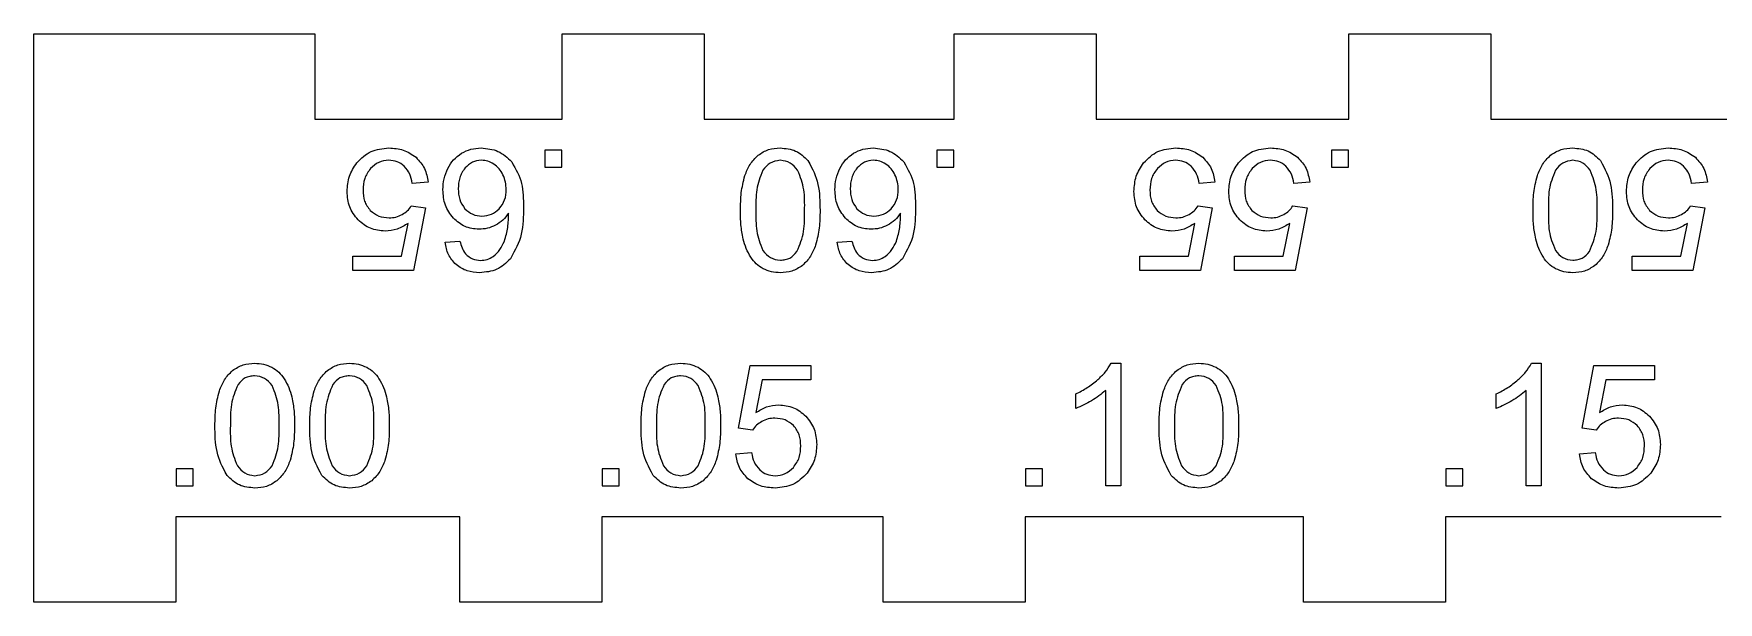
# Model space of a CAD drawing. Extents: x 2 to 121, y 279 to 299.
# Drawn here: x 1.5 to 60.8, y 278.5 to 298.5 of the extents above; entities that cross this region are included whole.
import ezdxf

# ---------------------------------------------------------------- set-up
doc = ezdxf.new("R2010")
doc.units = 0
doc.layers.get('0').update_dxf_attribs({"linetype": 'CONTINUOUS'})

msp = doc.modelspace()

# ---------------------------------------------------------------- linework, layer by layer
at = {"color": 7}
msp.add_lwpolyline([(60.941696, 281.504661), (51.241695, 281.504661), (51.241695, 278.504657), (46.241695, 278.504657), (46.241695, 281.504661), (36.441695, 281.504661), (36.441695, 278.504657), (31.441694, 278.504657), (31.441694, 281.504661), (21.541695, 281.504661), (21.541695, 278.504657), (16.541694, 278.504657), (16.541694, 281.504661), (6.541696, 281.504661), (6.541696, 278.504657), (1.541695, 278.504657), (1.541695, 298.504643), (11.441695, 298.504643), (11.441695, 295.504665), (20.141695, 295.504665), (20.141695, 298.504643), (25.141695, 298.504643), (25.141695, 295.504665), (33.941695, 295.504665), (33.941695, 298.504643), (38.941695, 298.504643), (38.941695, 295.504665), (47.841694, 295.504665), (47.841694, 298.504643), (52.841694, 298.504643), (52.841694, 295.504665), (61.841695, 295.504665)], dxfattribs=at)
at = {"color": 5}
for points in [[(20.131691, 293.810829), (20.131691, 294.411407), (19.531102, 294.411407), (19.531102, 293.810829)], [(33.931704, 293.810829), (33.931704, 294.411407), (33.331118, 294.411407), (33.331118, 293.810829)], [(47.831693, 293.810829), (47.831693, 294.411407), (47.231107, 294.411407), (47.231107, 293.810829)], [(6.551695, 283.198471), (6.551695, 282.597893), (7.15228, 282.597893), (7.15228, 283.198471)], [(21.551691, 283.198471), (21.551691, 282.597893), (22.152277, 282.597893), (22.152277, 283.198471)], [(36.451691, 283.198471), (36.451691, 282.597893), (37.052276, 282.597893), (37.052276, 283.198471)], [(51.251707, 283.198471), (51.251707, 282.597893), (51.852293, 282.597893), (51.852293, 283.198471)]]:
    msp.add_lwpolyline(points, close=True, dxfattribs=at)
for points in [[(15.423682, 293.286398), (14.86997, 293.239541)], [(43.123697, 293.286398), (42.569987, 293.239541)], [(46.460598, 293.286398), (45.906888, 293.239541)], [(60.460617, 293.286504), (59.906905, 293.239647)], [(14.834828, 292.445579), (15.329945, 292.381127)], [(15.329945, 292.381127), (14.91393, 290.175084)], [(42.534819, 292.445579), (43.029936, 292.381127)], [(43.029936, 292.381127), (42.613921, 290.175084)], [(45.871744, 292.445579), (46.366861, 292.381127)], [(46.366861, 292.381127), (45.950846, 290.175084)], [(59.87174, 292.445685), (60.366857, 292.381232)], [(60.366857, 292.381232), (59.950842, 290.17519)], [(14.492055, 290.678983), (14.723499, 291.83328)], [(42.192046, 290.678983), (42.423493, 291.83328)], [(45.528971, 290.678983), (45.760415, 291.83328)], [(59.528967, 290.679088), (59.760411, 291.833386)], [(16.024267, 291.16825), (16.548682, 291.209261)], [(29.82428, 291.16825), (30.348695, 291.209261)], [(12.778187, 290.678983), (14.492055, 290.678983)], [(12.778187, 290.175084), (12.778187, 290.678983)], [(40.478178, 290.678983), (42.192046, 290.678983)], [(40.478178, 290.175084), (40.478178, 290.678983)], [(43.815103, 290.678983), (45.528971, 290.678983)], [(43.815103, 290.175084), (43.815103, 290.678983)], [(57.815099, 290.679088), (59.528967, 290.679088)], [(57.815099, 290.17519), (57.815099, 290.679088)], [(14.91393, 290.175084), (12.778187, 290.175084)], [(42.613921, 290.175084), (40.478178, 290.175084)], [(45.950846, 290.175084), (43.815103, 290.175084)], [(59.950842, 290.17519), (57.815099, 290.17519)], [(26.353447, 284.628173), (26.769462, 286.834216)], [(26.769462, 286.834216), (28.905205, 286.834216)], [(28.905205, 286.834216), (28.905205, 286.330317)], [(39.469269, 286.91039), (39.80911, 286.91039)], [(39.80911, 286.91039), (39.80911, 282.597893)], [(54.269272, 286.91039), (54.609116, 286.91039)], [(54.609116, 286.91039), (54.609116, 282.597893)], [(56.053453, 284.628173), (56.469468, 286.834216)], [(56.469468, 286.834216), (58.605211, 286.834216)], [(58.605211, 286.834216), (58.605211, 286.330317)], [(27.191338, 286.330317), (26.959893, 285.17602)], [(28.905205, 286.330317), (27.191338, 286.330317)], [(39.281767, 282.597893), (39.281767, 285.958234)], [(54.081773, 282.597893), (54.081773, 285.958234)], [(56.891343, 286.330317), (56.659899, 285.17602)], [(58.605211, 286.330317), (56.891343, 286.330317)], [(38.227079, 285.322493), (38.227079, 285.832266)], [(53.027085, 285.322493), (53.027085, 285.832266)], [(26.848565, 284.563721), (26.353447, 284.628173)], [(56.54857, 284.563721), (56.053453, 284.628173)], [(26.259711, 283.722902), (26.813423, 283.769759)], [(55.959716, 283.722902), (56.513428, 283.769759)], [(39.80911, 282.597893), (39.281767, 282.597893)], [(54.609116, 282.597893), (54.081773, 282.597893)]]:
    msp.add_lwpolyline(points, dxfattribs=at)
for points in [[(12.915868, 293.963176), (13.077687, 294.12436), (13.227608, 294.273691), (13.416185, 294.35976)], [(13.416185, 294.35976), (13.604605, 294.445776), (13.824201, 294.465197), (14.0438, 294.484643)], [(14.0438, 294.484643), (14.218827, 294.47406), (14.393855, 294.463741), (14.553737, 294.410348)], [(14.553737, 294.410348), (14.714249, 294.356744), (14.846438, 294.264219), (15.000343, 294.156534)], [(15.000343, 294.156534), (15.119115, 294.026914), (15.227192, 293.90899), (15.297118, 293.763416)], [(16.32381, 294.068771), (16.403442, 294.157724), (16.498321, 294.22596), (16.601416, 294.30007)], [(16.601416, 294.30007), (16.71433, 294.357247), (16.818679, 294.410084), (16.934109, 294.440511)], [(16.934109, 294.440511), (17.049433, 294.470938), (17.171128, 294.477791), (17.292823, 294.484643)], [(17.292823, 294.484643), (17.499917, 294.465329), (17.707012, 294.446067), (17.886376, 294.365634)], [(17.886376, 294.365634), (18.065769, 294.285174), (18.214282, 294.144945), (18.368018, 293.999795)], [(26.759384, 293.905894), (26.83633, 294.026703), (26.930665, 294.120259), (27.042544, 294.231226)], [(27.042544, 294.231226), (27.169502, 294.314172), (27.278925, 294.385663), (27.409865, 294.427097)], [(27.409865, 294.427097), (27.540318, 294.468345), (27.681809, 294.476494), (27.823303, 294.484643)], [(27.823303, 294.484643), (28.012821, 294.468504), (28.202337, 294.452285), (28.365379, 294.379022)], [(28.365379, 294.379022), (28.528619, 294.305653), (28.657619, 294.178547), (28.79889, 294.03935)], [(30.123823, 294.068771), (30.203458, 294.157724), (30.298334, 294.22596), (30.401429, 294.30007)], [(30.401429, 294.30007), (30.514343, 294.357247), (30.618692, 294.410084), (30.734122, 294.440511)], [(30.734122, 294.440511), (30.849446, 294.470938), (30.971141, 294.477791), (31.092836, 294.484643)], [(31.092836, 294.484643), (31.299931, 294.465329), (31.507025, 294.446067), (31.686389, 294.365634)], [(31.686389, 294.365634), (31.865782, 294.285174), (32.014295, 294.144945), (32.168031, 293.999795)], [(40.615886, 293.963176), (40.777702, 294.12436), (40.927623, 294.273691), (41.116202, 294.35976)], [(41.116202, 294.35976), (41.30462, 294.445776), (41.524216, 294.465197), (41.743815, 294.484643)], [(41.743815, 294.484643), (41.918842, 294.47406), (42.093872, 294.463741), (42.253752, 294.410348)], [(42.253752, 294.410348), (42.414264, 294.356744), (42.546455, 294.264219), (42.700358, 294.156534)], [(42.700358, 294.156534), (42.819132, 294.026914), (42.927207, 293.90899), (42.997133, 293.763416)], [(43.952784, 293.963176), (44.114604, 294.12436), (44.264524, 294.273691), (44.453101, 294.35976)], [(44.453101, 294.35976), (44.641521, 294.445776), (44.861118, 294.465197), (45.080716, 294.484643)], [(45.080716, 294.484643), (45.255744, 294.47406), (45.430773, 294.463741), (45.590653, 294.410348)], [(45.590653, 294.410348), (45.751165, 294.356744), (45.883354, 294.264219), (46.037259, 294.156534)], [(46.037259, 294.156534), (46.156031, 294.026914), (46.264108, 293.90899), (46.334034, 293.763416)], [(54.659382, 293.906), (54.736328, 294.026808), (54.830662, 294.120365), (54.942539, 294.231331)], [(54.942539, 294.231331), (55.069499, 294.314278), (55.178923, 294.385769), (55.309863, 294.427202)], [(55.309863, 294.427202), (55.440315, 294.468451), (55.581807, 294.4766), (55.723301, 294.484749)], [(55.723301, 294.484749), (55.912819, 294.46861), (56.102335, 294.452391), (56.265376, 294.379128)], [(56.265376, 294.379128), (56.428616, 294.305759), (56.557616, 294.178653), (56.698888, 294.039456)], [(57.952804, 293.963282), (58.114623, 294.124466), (58.264544, 294.273797), (58.453121, 294.359866)], [(58.453121, 294.359866), (58.641541, 294.445882), (58.861137, 294.465302), (59.080733, 294.484749)], [(59.080733, 294.484749), (59.255763, 294.474166), (59.43079, 294.463847), (59.590673, 294.410454)], [(59.590673, 294.410454), (59.751185, 294.35685), (59.883373, 294.264325), (60.037276, 294.15664)], [(60.037276, 294.15664), (60.15605, 294.02702), (60.264127, 293.909095), (60.334054, 293.763522)], [(12.657767, 293.489334), (12.713909, 293.657582), (12.811387, 293.805088), (12.915868, 293.963176)], [(13.399267, 293.763945), (13.311251, 293.640914), (13.237178, 293.537356), (13.194231, 293.409297)], [(13.690105, 293.978337), (13.582753, 293.930315), (13.491009, 293.84713), (13.399267, 293.763945)], [(14.0438, 294.051071), (13.919052, 294.038635), (13.797468, 294.0262), (13.690105, 293.978337)], [(14.333847, 294.001408), (14.24368, 294.035116), (14.143739, 294.04308), (14.0438, 294.051071)], [(14.584325, 293.847447), (14.502334, 293.908937), (14.424038, 293.967674), (14.333847, 294.001408)], [(14.779593, 293.569053), (14.732725, 293.672135), (14.667069, 293.74971), (14.584325, 293.847447)], [(14.86997, 293.239541), (14.847956, 293.353312), (14.825935, 293.467109), (14.779593, 293.569053)], [(15.297118, 293.763416), (15.366952, 293.618054), (15.395316, 293.452239), (15.423682, 293.286398)], [(15.990766, 293.403), (16.019674, 293.528307), (16.070024, 293.645941), (16.122412, 293.768337)], [(16.122412, 293.768337), (16.183335, 293.874117), (16.244258, 293.979898), (16.32381, 294.068771)], [(16.727405, 293.78154), (16.644988, 293.660731), (16.577813, 293.56228), (16.538866, 293.438746)], [(16.984678, 293.980692), (16.88919, 293.935316), (16.808297, 293.858428), (16.727405, 293.78154)], [(17.301625, 294.051071), (17.186473, 294.038106), (17.080256, 294.0262), (16.984678, 293.980692)], [(17.529159, 294.017231), (17.456412, 294.039191), (17.38172, 294.044906), (17.301625, 294.051071)], [(17.738148, 293.920684), (17.670002, 293.95799), (17.601856, 293.995323), (17.529159, 294.017231)], [(17.927918, 293.755002), (17.874139, 293.818581), (17.809697, 293.866974), (17.738148, 293.920684)], [(18.061879, 293.541298), (18.021745, 293.616413), (17.981607, 293.691555), (17.927918, 293.755002)], [(18.368018, 293.999795), (18.529713, 293.719495), (18.646516, 293.517009), (18.712527, 293.240017)], [(26.578187, 293.513464), (26.630511, 293.649592), (26.682835, 293.785694), (26.759384, 293.905894)], [(27.212465, 293.699492), (27.107581, 293.444037), (27.03499, 293.267216), (26.996332, 293.015518)], [(27.47364, 293.954498), (27.372519, 293.894676), (27.292491, 293.797097), (27.212465, 293.699492)], [(27.823303, 294.051071), (27.689281, 294.031227), (27.575222, 294.014585), (27.47364, 293.954498)], [(28.172704, 293.955159), (28.071122, 294.014955), (27.95705, 294.031624), (27.823303, 294.051177)], [(28.434144, 293.70108), (28.353994, 293.798341), (28.273841, 293.895602), (28.172704, 293.955159)], [(28.650475, 293.016391), (28.611827, 293.268513), (28.539165, 293.445413), (28.434144, 293.70108)], [(28.79889, 294.03935), (28.964493, 293.729814), (29.08386, 293.506717), (29.151231, 293.203981)], [(29.790779, 293.403), (29.819687, 293.528307), (29.870038, 293.645941), (29.922425, 293.768337)], [(29.922425, 293.768337), (29.983348, 293.874117), (30.044271, 293.979898), (30.123823, 294.068771)], [(30.527405, 293.78154), (30.444988, 293.660731), (30.377813, 293.56228), (30.338866, 293.438746)], [(30.784678, 293.980692), (30.68919, 293.935316), (30.608296, 293.858428), (30.527405, 293.78154)], [(31.101625, 294.051071), (30.986473, 294.038106), (30.880256, 294.0262), (30.784678, 293.980692)], [(31.329159, 294.017231), (31.256412, 294.039191), (31.18172, 294.044906), (31.101625, 294.051071)], [(31.538148, 293.920684), (31.470002, 293.95799), (31.401856, 293.995323), (31.329159, 294.017231)], [(31.727918, 293.755002), (31.674139, 293.818581), (31.609697, 293.866974), (31.538148, 293.920684)], [(31.861879, 293.541298), (31.821744, 293.616413), (31.781607, 293.691555), (31.727918, 293.755002)], [(32.168031, 293.999795), (32.329726, 293.719495), (32.446529, 293.517009), (32.51254, 293.240017)], [(40.357785, 293.489334), (40.413924, 293.657582), (40.511402, 293.805088), (40.615886, 293.963176)], [(41.099285, 293.763945), (41.011269, 293.640914), (40.937193, 293.537356), (40.894246, 293.409297)], [(41.39012, 293.978337), (41.282768, 293.930315), (41.191027, 293.84713), (41.099282, 293.763945)], [(41.743815, 294.051071), (41.619069, 294.038635), (41.497483, 294.0262), (41.39012, 293.978337)], [(42.033862, 294.001408), (41.943695, 294.035116), (41.843756, 294.04308), (41.743815, 294.051071)], [(42.284343, 293.847447), (42.202351, 293.908937), (42.124053, 293.967674), (42.033862, 294.001408)], [(42.479608, 293.569053), (42.43274, 293.672135), (42.367084, 293.74971), (42.284343, 293.847447)], [(42.569987, 293.239541), (42.547974, 293.353312), (42.525953, 293.467109), (42.479608, 293.569053)], [(42.997133, 293.763416), (43.066967, 293.618054), (43.095333, 293.452239), (43.123697, 293.286398)], [(43.694686, 293.489334), (43.750825, 293.657582), (43.848303, 293.805088), (43.952784, 293.963176)], [(44.436183, 293.763945), (44.34817, 293.640914), (44.274094, 293.537356), (44.231147, 293.409297)], [(44.727021, 293.978337), (44.619669, 293.930315), (44.527928, 293.84713), (44.436183, 293.763945)], [(45.080716, 294.051071), (44.955968, 294.038635), (44.834384, 294.0262), (44.727021, 293.978337)], [(45.370763, 294.001408), (45.280596, 294.035116), (45.180655, 294.04308), (45.080716, 294.051071)], [(45.621242, 293.847447), (45.539253, 293.908937), (45.460954, 293.967674), (45.370763, 294.001408)], [(45.816509, 293.569053), (45.769641, 293.672135), (45.703985, 293.74971), (45.621242, 293.847447)], [(45.906888, 293.239541), (45.884875, 293.353312), (45.862854, 293.467109), (45.816509, 293.569053)], [(46.334034, 293.763416), (46.403869, 293.618054), (46.432235, 293.452239), (46.460598, 293.286398)], [(54.478185, 293.51357), (54.530509, 293.649698), (54.582833, 293.7858), (54.659382, 293.906)], [(55.112457, 293.699492), (55.007574, 293.444037), (54.934982, 293.267216), (54.896324, 293.015518)], [(55.373632, 293.954498), (55.272511, 293.894676), (55.192483, 293.797097), (55.112457, 293.699492)], [(55.723295, 294.051071), (55.589273, 294.031227), (55.475214, 294.014585), (55.373632, 293.954498)], [(56.072696, 293.955159), (55.971115, 294.014955), (55.857039, 294.031624), (55.723295, 294.051177)], [(56.334136, 293.70108), (56.253986, 293.798341), (56.173833, 293.895602), (56.072696, 293.955159)], [(56.550467, 293.016391), (56.51182, 293.268513), (56.439157, 293.445413), (56.334136, 293.70108)], [(56.698888, 294.039456), (56.864491, 293.72992), (56.983858, 293.506823), (57.051228, 293.204087)], [(57.694703, 293.48944), (57.750845, 293.657688), (57.848323, 293.805193), (57.952804, 293.963282)], [(58.436203, 293.764051), (58.348187, 293.64102), (58.274114, 293.537462), (58.231164, 293.409403)], [(58.727041, 293.978443), (58.619686, 293.930421), (58.527945, 293.847236), (58.436203, 293.764051)], [(59.080733, 294.051177), (58.955988, 294.038741), (58.834404, 294.026306), (58.727041, 293.978443)], [(59.37078, 294.001514), (59.280615, 294.035222), (59.180674, 294.043186), (59.080733, 294.051177)], [(59.621261, 293.847553), (59.53927, 293.909042), (59.460974, 293.96778), (59.37078, 294.001514)], [(59.816529, 293.569159), (59.769658, 293.67224), (59.704004, 293.749816), (59.621261, 293.847553)], [(59.906905, 293.239647), (59.884892, 293.353417), (59.862871, 293.467215), (59.816529, 293.569159)], [(60.334054, 293.763522), (60.403888, 293.61816), (60.432251, 293.452345), (60.460617, 293.286504)], [(12.576027, 292.955352), (12.588859, 293.138258), (12.601665, 293.321165), (12.657767, 293.489334)], [(13.194231, 293.409297), (13.151511, 293.281901), (13.143553, 293.142068), (13.135597, 293.002236)], [(13.13561, 293.002236), (13.142939, 292.870685), (13.150294, 292.739134), (13.191217, 292.619992)], [(15.948096, 293.016867), (15.954976, 293.147307), (15.961855, 293.27772), (15.990766, 293.403)], [(16.033626, 292.477461), (15.973055, 292.645154), (15.960574, 292.831024), (15.948096, 293.016867)], [(16.487164, 293.049094), (16.493673, 292.920506), (16.500208, 292.791919), (16.538377, 292.674497)], [(16.538866, 293.438746), (16.500237, 293.316191), (16.493704, 293.182655), (16.487172, 293.049094)], [(18.148554, 293.286928), (18.129239, 293.373843), (18.095563, 293.457584), (18.061879, 293.541298)], [(18.120685, 292.657934), (18.161291, 292.770329), (18.169446, 292.89508), (18.1776, 293.019804)], [(18.1776, 293.019804), (18.172705, 293.110292), (18.167863, 293.200038), (18.148554, 293.286928)], [(18.712527, 293.240017), (18.776376, 292.9721), (18.780204, 292.686879), (18.784033, 292.401658)], [(26.452965, 292.909817), (26.477836, 293.117356), (26.521079, 293.288039), (26.578187, 293.513464)], [(26.996332, 293.015518), (26.960174, 292.780092), (26.962539, 292.536675), (26.964907, 292.293258)], [(28.681704, 292.293364), (28.684085, 292.537046), (28.686599, 292.780727), (28.650475, 293.016391)], [(29.151231, 293.203981), (29.216337, 292.911431), (29.220017, 292.602345), (29.223695, 292.293258)], [(29.74811, 293.016867), (29.754989, 293.147307), (29.761868, 293.27772), (29.790779, 293.403)], [(29.833639, 292.477461), (29.773068, 292.645154), (29.760587, 292.831024), (29.74811, 293.016867)], [(30.287164, 293.049094), (30.293672, 292.920506), (30.300181, 292.791919), (30.338376, 292.674497)], [(30.338866, 293.438746), (30.300237, 293.316191), (30.293704, 293.182655), (30.287172, 293.049094)], [(31.948554, 293.286928), (31.929239, 293.373843), (31.895563, 293.457584), (31.861879, 293.541298)], [(31.920685, 292.657934), (31.961291, 292.770329), (31.969445, 292.89508), (31.9776, 293.019804)], [(31.9776, 293.019804), (31.972705, 293.110292), (31.967863, 293.200038), (31.948554, 293.286928)], [(32.51254, 293.240017), (32.576389, 292.9721), (32.580218, 292.686879), (32.584046, 292.401658)], [(40.276042, 292.955352), (40.288874, 293.138258), (40.30168, 293.321165), (40.357785, 293.489334)], [(40.835601, 293.002236), (40.84293, 292.870685), (40.850286, 292.739134), (40.891211, 292.619992)], [(40.894246, 293.409297), (40.851526, 293.281901), (40.843568, 293.142068), (40.835612, 293.002236)], [(43.612943, 292.955352), (43.625775, 293.138258), (43.638581, 293.321165), (43.694686, 293.489334)], [(44.231147, 293.409297), (44.188428, 293.281901), (44.180469, 293.142068), (44.172513, 293.002236)], [(44.172526, 293.002236), (44.179855, 292.870685), (44.187211, 292.739134), (44.228134, 292.619992)], [(54.352963, 292.909923), (54.377833, 293.117462), (54.421077, 293.288145), (54.478185, 293.51357)], [(54.896324, 293.015518), (54.860166, 292.780092), (54.862532, 292.536675), (54.864897, 292.293258)], [(56.581694, 292.293364), (56.584075, 292.537046), (56.586588, 292.780727), (56.550467, 293.016391)], [(57.051228, 293.204087), (57.116334, 292.911537), (57.120012, 292.602451), (57.123692, 292.293364)], [(57.61296, 292.955458), (57.625792, 293.138364), (57.638598, 293.321271), (57.694703, 293.48944)], [(58.172519, 293.002342), (58.179848, 292.870791), (58.187204, 292.73924), (58.228129, 292.620098)], [(58.231164, 293.409403), (58.188447, 293.282006), (58.180489, 293.142174), (58.17253, 293.002342)], [(12.666755, 292.414014), (12.603303, 292.581416), (12.589671, 292.768371), (12.57604, 292.955352)], [(12.962758, 291.953401), (12.840322, 292.107706), (12.730319, 292.246348), (12.666755, 292.414014)], [(13.191217, 292.619992), (13.232413, 292.500083), (13.303456, 292.404939), (13.389028, 292.290322)], [(14.692545, 292.27532), (14.746412, 292.325273), (14.789047, 292.383296), (14.834828, 292.445579)], [(16.318701, 292.013462), (16.199305, 292.170915), (16.094361, 292.309319), (16.033626, 292.477461)], [(16.538377, 292.674497), (16.576863, 292.556122), (16.643242, 292.462274), (16.724469, 292.347445)], [(17.928577, 292.347445), (18.009595, 292.453278), (18.079945, 292.545168), (18.120685, 292.657934)], [(18.784033, 292.401658), (18.779165, 292.079819), (18.774296, 291.75798), (18.703436, 291.454609)], [(26.422914, 292.293258), (26.425745, 292.499739), (26.428576, 292.706247), (26.452965, 292.909817)], [(30.118714, 292.013462), (29.999318, 292.170915), (29.894374, 292.309319), (29.833639, 292.477461)], [(30.338376, 292.674497), (30.376863, 292.556122), (30.443241, 292.462274), (30.524469, 292.347445)], [(31.728577, 292.347445), (31.809595, 292.453278), (31.879945, 292.545168), (31.920685, 292.657934)], [(32.584046, 292.401658), (32.579178, 292.079819), (32.574309, 291.75798), (32.503449, 291.454609)], [(40.366746, 292.414014), (40.303294, 292.581416), (40.289663, 292.768371), (40.276031, 292.955352)], [(40.662749, 291.953401), (40.540313, 292.107706), (40.430312, 292.246348), (40.366746, 292.414014)], [(40.891211, 292.619992), (40.932404, 292.500083), (41.003448, 292.404939), (41.089019, 292.290322)], [(42.392537, 292.27532), (42.446406, 292.325273), (42.489038, 292.383296), (42.534819, 292.445579)], [(43.703671, 292.414014), (43.640219, 292.581416), (43.626588, 292.768371), (43.612956, 292.955352)], [(43.999674, 291.953401), (43.877238, 292.107706), (43.767235, 292.246348), (43.703671, 292.414014)], [(44.228134, 292.619992), (44.269329, 292.500083), (44.340373, 292.404939), (44.425944, 292.290322)], [(45.729462, 292.27532), (45.783328, 292.325273), (45.825963, 292.383296), (45.871744, 292.445579)], [(54.322911, 292.293364), (54.325742, 292.499845), (54.328573, 292.706352), (54.352963, 292.909923)], [(57.703667, 292.41412), (57.640212, 292.581522), (57.626581, 292.768477), (57.612949, 292.955458)], [(57.99967, 291.953507), (57.877234, 292.107812), (57.767231, 292.246454), (57.703667, 292.41412)], [(58.228129, 292.620098), (58.269325, 292.500189), (58.340366, 292.405045), (58.425937, 292.290427)], [(59.729455, 292.275426), (59.783324, 292.325379), (59.825956, 292.383402), (59.87174, 292.445685)], [(13.396666, 291.65982), (13.238358, 291.724563), (13.102386, 291.837461), (12.962758, 291.953401)], [(13.389028, 292.290322), (13.491017, 292.20711), (13.581735, 292.133106), (13.69287, 292.090297)], [(13.69287, 292.090297), (13.803765, 292.047593), (13.928183, 292.038571), (14.0526, 292.029575)], [(14.0526, 292.029575), (14.133071, 292.033808), (14.213541, 292.038306), (14.290252, 292.057303)], [(14.290252, 292.057303), (14.367028, 292.076353), (14.437035, 292.109532), (14.512563, 292.145303)], [(14.723499, 291.83328), (14.598571, 291.756816), (14.47364, 291.680351), (14.33857, 291.634869)], [(14.512563, 292.145303), (14.575639, 292.185335), (14.638713, 292.225393), (14.692545, 292.27532)], [(16.72626, 291.723293), (16.57667, 291.788142), (16.447685, 291.900802), (16.318701, 292.013462)], [(16.724477, 292.347445), (16.811427, 292.270742), (16.895474, 292.19658), (16.99518, 292.154061)], [(16.99518, 292.154061), (17.094872, 292.111516), (17.208503, 292.101303), (17.322133, 292.09109)], [(17.322133, 292.09109), (17.436753, 292.101674), (17.551374, 292.112522), (17.652447, 292.155172)], [(17.652447, 292.155172), (17.753521, 292.197903), (17.841045, 292.272674), (17.928577, 292.347445)], [(18.055008, 291.950385), (17.977511, 291.87818), (17.890519, 291.825025), (17.793798, 291.765891)], [(18.259618, 292.19658), (18.195996, 292.109505), (18.132372, 292.022457), (18.055008, 291.950385)], [(18.229831, 291.692654), (18.253062, 291.858469), (18.256343, 292.027511), (18.259618, 292.19658)], [(26.440876, 291.78256), (26.425821, 291.951867), (26.424366, 292.122549), (26.422911, 292.293258)], [(26.519592, 291.278105), (26.483278, 291.468076), (26.456309, 291.609152), (26.440876, 291.78256)], [(26.964907, 292.293258), (26.962261, 292.049313), (26.959827, 291.805367), (26.995935, 291.569411)], [(28.643281, 291.547054), (28.683704, 291.789836), (28.682707, 292.041587), (28.681709, 292.293364)], [(29.223695, 292.293258), (29.22089, 292.085719), (29.218112, 291.87818), (29.193503, 291.673631)], [(30.526273, 291.723293), (30.376683, 291.788142), (30.247698, 291.900802), (30.118714, 292.013462)], [(30.524476, 292.347445), (30.611426, 292.270742), (30.695474, 292.19658), (30.79518, 292.154061)], [(30.79518, 292.154061), (30.894872, 292.111516), (31.008503, 292.101303), (31.122133, 292.09109)], [(31.122133, 292.09109), (31.236753, 292.101674), (31.351371, 292.112522), (31.452447, 292.155172)], [(31.452447, 292.155172), (31.55352, 292.197903), (31.641045, 292.272674), (31.728577, 292.347445)], [(31.855021, 291.950385), (31.777525, 291.87818), (31.690532, 291.825025), (31.593811, 291.765891)], [(32.059631, 292.19658), (31.996007, 292.109505), (31.932385, 292.022457), (31.855021, 291.950385)], [(32.029845, 291.692654), (32.053075, 291.858469), (32.056356, 292.027511), (32.059631, 292.19658)], [(41.09666, 291.65982), (40.938349, 291.724563), (40.802377, 291.837461), (40.662749, 291.953401)], [(41.089019, 292.290322), (41.191008, 292.20711), (41.281726, 292.133106), (41.392861, 292.090297)], [(41.392861, 292.090297), (41.503759, 292.047593), (41.628176, 292.038571), (41.752591, 292.029575)], [(41.752591, 292.029575), (41.833062, 292.033808), (41.913532, 292.038306), (41.990245, 292.057303)], [(41.990245, 292.057303), (42.06702, 292.076353), (42.137026, 292.109532), (42.212554, 292.145303)], [(42.423493, 291.83328), (42.298562, 291.756816), (42.173631, 291.680351), (42.038564, 291.634869)], [(42.212554, 292.145303), (42.27563, 292.185335), (42.338707, 292.225393), (42.392537, 292.27532)], [(44.433583, 291.65982), (44.275274, 291.724563), (44.139302, 291.837461), (43.999674, 291.953401)], [(44.425944, 292.290322), (44.527933, 292.20711), (44.618651, 292.133106), (44.729786, 292.090297)], [(44.729786, 292.090297), (44.840684, 292.047593), (44.965101, 292.038571), (45.089516, 292.029575)], [(45.089516, 292.029575), (45.169987, 292.033808), (45.250457, 292.038306), (45.327168, 292.057303)], [(45.327168, 292.057303), (45.403945, 292.076353), (45.473951, 292.109532), (45.549479, 292.145303)], [(45.760415, 291.83328), (45.635487, 291.756816), (45.510556, 291.680351), (45.375489, 291.634869)], [(45.549479, 292.145303), (45.612555, 292.185335), (45.675632, 292.225393), (45.729462, 292.27532)], [(54.340874, 291.782666), (54.325819, 291.951972), (54.324364, 292.122655), (54.322909, 292.293364)], [(54.41959, 291.278211), (54.383276, 291.468182), (54.356307, 291.609258), (54.340874, 291.782666)], [(54.864897, 292.293258), (54.862251, 292.049313), (54.859843, 291.805367), (54.895927, 291.569411)], [(56.543273, 291.547054), (56.583696, 291.789836), (56.582699, 292.041587), (56.581699, 292.293364)], [(57.123692, 292.293364), (57.120888, 292.085825), (57.11811, 291.878286), (57.093501, 291.673737)], [(58.433578, 291.659925), (58.27527, 291.724669), (58.139298, 291.837567), (57.99967, 291.953507)], [(58.425937, 292.290427), (58.527926, 292.207216), (58.618647, 292.133212), (58.729782, 292.090402)], [(58.729782, 292.090402), (58.840677, 292.047699), (58.965095, 292.038676), (59.089512, 292.029681)], [(59.089512, 292.029681), (59.169983, 292.033914), (59.250453, 292.038412), (59.327164, 292.057409)], [(59.327164, 292.057409), (59.40394, 292.076459), (59.473947, 292.109638), (59.549474, 292.145409)], [(59.760411, 291.833386), (59.63548, 291.756922), (59.510552, 291.680457), (59.375482, 291.634975)], [(59.549474, 292.145409), (59.612551, 292.185441), (59.675625, 292.225499), (59.729455, 292.275426)], [(13.911977, 291.563749), (13.73347, 291.57936), (13.554961, 291.595102), (13.396666, 291.65982)], [(14.33857, 291.634869), (14.203304, 291.589308), (14.064819, 291.577164), (13.911977, 291.563749)], [(16.548682, 291.209261), (16.568394, 291.127848), (16.588086, 291.04641), (16.620268, 290.970739)], [(17.216649, 291.625265), (17.044599, 291.641934), (16.875858, 291.658417), (16.72626, 291.723293)], [(17.513655, 291.660878), (17.417473, 291.63733), (17.318305, 291.631403), (17.216649, 291.625265)], [(17.793798, 291.765891), (17.701813, 291.725145), (17.609828, 291.684399), (17.513655, 291.660878)], [(17.950765, 290.910572), (18.01559, 290.999393), (18.062898, 291.10139), (18.110205, 291.203413)], [(18.110205, 291.203413), (18.165456, 291.387352), (18.205937, 291.522157), (18.229831, 291.692654)], [(18.703436, 291.454609), (18.630352, 291.141686), (18.501458, 290.90999), (18.324073, 290.591088)], [(26.627153, 290.947905), (26.583158, 291.054532), (26.551377, 291.166319), (26.519592, 291.278105)], [(26.995935, 291.569411), (27.034572, 291.316867), (27.107309, 291.139913), (27.212465, 290.884061)], [(28.409246, 290.843157), (28.521956, 291.106629), (28.600535, 291.290302), (28.643281, 291.547054)], [(29.193503, 291.673631), (29.168394, 291.46498), (29.124751, 291.293795), (29.066956, 291.067179)], [(30.348695, 291.209261), (30.368407, 291.127848), (30.3881, 291.04641), (30.420281, 290.970739)], [(31.016662, 291.625265), (30.844612, 291.641934), (30.675871, 291.658417), (30.526273, 291.723293)], [(31.313668, 291.660878), (31.217486, 291.63733), (31.118318, 291.631403), (31.016662, 291.625265)], [(31.593811, 291.765891), (31.501826, 291.725145), (31.409841, 291.684399), (31.313668, 291.660878)], [(31.750778, 290.910572), (31.815603, 290.999393), (31.862911, 291.10139), (31.910218, 291.203413)], [(31.910218, 291.203413), (31.965469, 291.387352), (32.00595, 291.522157), (32.029845, 291.692654)], [(32.503449, 291.454609), (32.430365, 291.141686), (32.301471, 290.90999), (32.124086, 290.591088)], [(41.611968, 291.563749), (41.433462, 291.57936), (41.254955, 291.595102), (41.09666, 291.65982)], [(42.038564, 291.634869), (41.903295, 291.589308), (41.764813, 291.577164), (41.611968, 291.563749)], [(44.948893, 291.563749), (44.770387, 291.57936), (44.59188, 291.595102), (44.433583, 291.65982)], [(45.375489, 291.634869), (45.24022, 291.589308), (45.101738, 291.577164), (44.948893, 291.563749)], [(54.527151, 290.948011), (54.483156, 291.054638), (54.451372, 291.166425), (54.41959, 291.278211)], [(54.895927, 291.569411), (54.934564, 291.316867), (55.007301, 291.139913), (55.112457, 290.884061)], [(56.309239, 290.843157), (56.421949, 291.106629), (56.500527, 291.290302), (56.543273, 291.547054)], [(57.093501, 291.673737), (57.068392, 291.465086), (57.024749, 291.293901), (56.966953, 291.067285)], [(58.948889, 291.563855), (58.77038, 291.579466), (58.591873, 291.595208), (58.433578, 291.659925)], [(59.375482, 291.634975), (59.240216, 291.589414), (59.101731, 291.57727), (58.948889, 291.563855)], [(16.144965, 290.73862), (16.081274, 290.869985), (16.052771, 291.019131), (16.024267, 291.16825)], [(16.412451, 290.383099), (16.303297, 290.503035), (16.208883, 290.606804), (16.144965, 290.73862)], [(16.620268, 290.970739), (16.65333, 290.893004), (16.693396, 290.835854), (16.7479, 290.758093)], [(16.7479, 290.758093), (16.824, 290.691815), (16.899387, 290.626198), (16.987298, 290.588627)], [(17.508098, 290.566482), (17.581933, 290.589765), (17.647663, 290.630114), (17.717627, 290.673135)], [(17.717627, 290.673135), (17.80871, 290.753463), (17.885608, 290.821276), (17.950765, 290.910572)], [(18.324073, 290.591088), (18.168205, 290.439455), (18.023189, 290.29838), (17.842503, 290.2171)], [(26.786194, 290.639427), (26.723782, 290.748833), (26.671392, 290.84067), (26.627153, 290.947905)], [(26.975678, 290.410907), (26.904024, 290.477952), (26.845109, 290.558703), (26.786194, 290.639427)], [(27.21247, 290.884167), (27.29362, 290.786774), (27.374773, 290.689407), (27.476961, 290.630193)], [(27.476961, 290.630193), (27.579503, 290.570821), (27.695342, 290.554443), (27.829169, 290.535552)], [(27.999537, 290.560158), (28.062208, 290.572858), (28.113717, 290.590003), (28.158874, 290.614107)], [(28.158874, 290.614107), (28.255418, 290.665648), (28.332332, 290.754415), (28.409246, 290.84321)], [(28.884904, 290.675384), (28.807709, 290.554787), (28.713319, 290.461601), (28.601136, 290.350873)], [(29.066956, 291.067179), (29.014322, 290.931263), (28.961686, 290.79532), (28.884904, 290.675384)], [(29.944978, 290.73862), (29.881288, 290.869985), (29.852784, 291.019131), (29.82428, 291.16825)], [(30.212464, 290.383099), (30.10331, 290.503035), (30.008896, 290.606804), (29.944978, 290.73862)], [(30.420281, 290.970739), (30.453343, 290.893004), (30.493409, 290.835854), (30.547913, 290.758093)], [(30.547913, 290.758093), (30.624013, 290.691815), (30.6994, 290.626198), (30.787311, 290.588627)], [(31.308111, 290.566482), (31.381946, 290.589765), (31.447677, 290.630114), (31.51764, 290.673135)], [(31.51764, 290.673135), (31.608723, 290.753463), (31.685622, 290.821276), (31.750778, 290.910572)], [(32.124086, 290.591088), (31.96822, 290.439455), (31.823202, 290.29838), (31.642518, 290.2171)], [(54.686192, 290.639533), (54.623779, 290.748938), (54.571389, 290.840775), (54.527151, 290.948011)], [(54.875676, 290.411013), (54.804022, 290.478058), (54.745107, 290.558809), (54.686192, 290.639533)], [(55.112462, 290.884167), (55.193613, 290.786774), (55.274766, 290.689407), (55.376953, 290.630193)], [(55.376953, 290.630193), (55.479495, 290.570821), (55.595335, 290.554443), (55.729161, 290.535552)], [(55.899529, 290.560158), (55.962201, 290.572858), (56.01371, 290.590003), (56.058866, 290.614107)], [(56.058866, 290.614107), (56.15541, 290.665648), (56.232324, 290.754415), (56.309239, 290.84321)], [(56.784899, 290.67549), (56.707707, 290.554893), (56.613317, 290.461707), (56.501133, 290.350979)], [(56.966953, 291.067285), (56.91432, 290.931369), (56.861684, 290.795426), (56.784899, 290.67549)], [(16.800497, 290.163521), (16.66118, 290.209982), (16.545973, 290.290151), (16.412451, 290.383099)], [(17.243018, 290.09891), (17.091163, 290.108171), (16.939305, 290.117166), (16.800497, 290.163521)], [(16.987298, 290.588627), (17.075208, 290.551083), (17.175226, 290.541796), (17.275244, 290.532509)], [(17.842503, 290.2171), (17.661954, 290.135872), (17.452486, 290.117405), (17.243018, 290.09891)], [(17.275244, 290.532509), (17.354775, 290.537801), (17.434306, 290.543357), (17.508098, 290.566482)], [(27.216859, 290.238081), (27.129796, 290.2924), (27.047365, 290.343861), (26.975678, 290.410907)], [(27.511235, 290.130819), (27.409735, 290.153573), (27.319899, 290.192943), (27.216859, 290.238081)], [(27.823303, 290.09891), (27.717864, 290.103408), (27.612425, 290.108171), (27.511235, 290.130819)], [(28.235034, 290.156272), (28.105081, 290.115235), (27.964194, 290.107059), (27.823303, 290.09891)], [(27.829169, 290.535552), (27.886763, 290.542167), (27.944358, 290.548781), (27.999537, 290.560158)], [(28.601136, 290.350873), (28.474723, 290.268587), (28.36545, 290.197467), (28.235034, 290.156272)], [(30.60051, 290.163521), (30.461193, 290.209982), (30.345986, 290.290151), (30.212464, 290.383099)], [(31.043031, 290.09891), (30.891176, 290.108171), (30.739318, 290.117166), (30.60051, 290.163521)], [(30.787311, 290.588627), (30.875221, 290.551083), (30.975239, 290.541796), (31.075257, 290.532509)], [(31.642518, 290.2171), (31.461967, 290.135872), (31.252499, 290.117405), (31.043031, 290.09891)], [(31.075257, 290.532509), (31.154788, 290.537801), (31.234319, 290.543357), (31.308111, 290.566482)], [(55.116857, 290.238187), (55.029793, 290.292506), (54.947362, 290.343967), (54.875676, 290.411013)], [(55.411232, 290.130925), (55.309733, 290.153679), (55.219896, 290.193049), (55.116857, 290.238187)], [(55.723301, 290.099016), (55.617861, 290.103514), (55.51242, 290.108276), (55.411232, 290.130925)], [(56.135032, 290.156378), (56.005079, 290.115341), (55.864191, 290.107165), (55.723301, 290.099016)], [(55.729161, 290.535552), (55.786756, 290.542167), (55.84435, 290.548781), (55.899529, 290.560158)], [(56.501133, 290.350979), (56.374721, 290.268693), (56.265448, 290.197573), (56.135032, 290.156378)], [(8.261575, 286.333916), (8.33877, 286.454513), (8.43316, 286.547699), (8.545343, 286.658454)], [(8.545343, 286.658454), (8.671756, 286.740713), (8.781029, 286.811833), (8.911444, 286.853028)], [(8.911444, 286.853028), (9.041397, 286.894065), (9.182285, 286.902241), (9.323173, 286.91039)], [(9.146947, 286.449274), (9.084276, 286.436574), (9.032767, 286.419429), (8.98761, 286.395326)], [(9.317315, 286.47388), (9.259721, 286.467266), (9.202126, 286.460651), (9.146947, 286.449274)], [(9.669523, 286.379212), (9.566981, 286.438611), (9.451142, 286.454963), (9.317315, 286.47388)], [(9.323173, 286.91039), (9.428615, 286.905892), (9.534054, 286.90113), (9.635244, 286.878481)], [(9.635244, 286.878481), (9.736743, 286.855727), (9.82658, 286.816357), (9.929619, 286.771246)], [(9.929619, 286.771246), (10.016683, 286.7169), (10.099114, 286.665439), (10.170798, 286.598393)], [(10.170798, 286.598393), (10.242452, 286.531374), (10.30137, 286.450623), (10.360284, 286.369873)], [(11.598489, 286.333916), (11.675684, 286.454513), (11.770074, 286.547699), (11.882258, 286.658454)], [(11.882258, 286.658454), (12.00867, 286.740713), (12.117943, 286.811833), (12.248359, 286.853028)], [(12.248359, 286.853028), (12.378312, 286.894065), (12.5192, 286.902241), (12.660088, 286.91039)], [(12.483862, 286.449274), (12.42119, 286.436574), (12.369678, 286.419429), (12.324522, 286.395326)], [(12.65423, 286.47388), (12.596635, 286.467266), (12.539041, 286.460651), (12.483862, 286.449274)], [(13.006438, 286.379212), (12.903896, 286.438611), (12.788056, 286.454963), (12.65423, 286.47388)], [(12.660088, 286.91039), (12.765529, 286.905892), (12.870968, 286.90113), (12.972156, 286.878481)], [(12.972156, 286.878481), (13.073658, 286.855727), (13.163494, 286.816357), (13.266534, 286.771246)], [(13.266534, 286.771246), (13.353598, 286.7169), (13.436028, 286.665439), (13.507712, 286.598393)], [(13.507712, 286.598393), (13.579367, 286.531374), (13.638281, 286.450623), (13.697199, 286.369873)], [(23.26159, 286.333916), (23.338785, 286.454513), (23.433172, 286.547699), (23.545355, 286.658454)], [(23.545355, 286.658454), (23.671768, 286.740713), (23.781041, 286.811833), (23.911457, 286.853028)], [(23.911457, 286.853028), (24.04141, 286.894065), (24.182298, 286.902241), (24.323188, 286.91039)], [(24.146947, 286.449274), (24.084275, 286.436574), (24.032766, 286.419429), (23.987609, 286.395326)], [(24.317314, 286.47388), (24.25972, 286.467266), (24.202125, 286.460651), (24.146947, 286.449274)], [(24.669525, 286.379212), (24.566981, 286.438611), (24.451141, 286.454963), (24.317314, 286.47388)], [(24.323188, 286.91039), (24.428627, 286.905892), (24.534069, 286.90113), (24.635256, 286.878481)], [(24.635256, 286.878481), (24.736756, 286.855727), (24.826592, 286.816357), (24.929632, 286.771246)], [(24.929632, 286.771246), (25.016695, 286.7169), (25.099129, 286.665439), (25.170813, 286.598393)], [(25.170813, 286.598393), (25.242467, 286.531374), (25.301382, 286.450623), (25.360297, 286.369873)], [(39.000517, 286.336165), (39.091865, 286.421281), (39.183212, 286.506371), (39.262058, 286.601489)], [(39.262058, 286.601489), (39.342007, 286.697956), (39.397757, 286.79101), (39.469269, 286.91039)], [(41.498491, 286.333916), (41.575683, 286.454513), (41.670073, 286.547699), (41.782257, 286.658454)], [(41.782257, 286.658454), (41.908669, 286.740713), (42.017942, 286.811833), (42.148358, 286.853028)], [(42.148358, 286.853028), (42.278311, 286.894065), (42.419199, 286.902241), (42.560089, 286.91039)], [(42.383861, 286.449274), (42.321189, 286.436574), (42.26968, 286.419429), (42.224523, 286.395326)], [(42.554229, 286.47388), (42.496634, 286.467266), (42.43904, 286.460651), (42.383861, 286.449274)], [(42.906439, 286.379212), (42.803895, 286.438611), (42.688055, 286.454963), (42.554229, 286.47388)], [(42.560089, 286.91039), (42.665528, 286.905892), (42.77097, 286.90113), (42.872157, 286.878481)], [(42.872157, 286.878481), (42.973657, 286.855727), (43.063493, 286.816357), (43.166533, 286.771246)], [(43.166533, 286.771246), (43.253596, 286.7169), (43.33603, 286.665439), (43.407714, 286.598393)], [(43.407714, 286.598393), (43.479368, 286.531374), (43.538283, 286.450623), (43.597198, 286.369873)], [(53.800523, 286.336165), (53.891871, 286.421281), (53.983215, 286.506371), (54.062064, 286.601489)], [(54.062064, 286.601489), (54.142013, 286.697956), (54.197763, 286.79101), (54.269272, 286.91039)], [(7.952975, 285.335696), (7.978084, 285.544346), (8.021727, 285.715505), (8.079523, 285.942121)], [(8.079523, 285.942121), (8.132157, 286.078064), (8.184793, 286.21398), (8.261575, 286.333916)], [(8.737238, 286.166249), (8.624528, 285.902777), (8.545949, 285.719103), (8.5032, 285.462352)], [(8.98761, 286.395326), (8.891066, 286.343811), (8.814152, 286.255017), (8.737238, 286.166223)], [(9.934014, 286.125239), (9.852861, 286.222632), (9.771711, 286.320025), (9.669523, 286.379212)], [(10.150549, 285.439889), (10.111912, 285.692433), (10.039175, 285.869413), (9.934019, 286.125239)], [(10.360284, 286.369873), (10.422697, 286.260467), (10.475087, 286.168631), (10.519325, 286.061421)], [(10.519325, 286.061421), (10.56332, 285.954794), (10.595102, 285.842981), (10.626886, 285.731195)], [(11.28989, 285.335696), (11.314972, 285.544346), (11.358642, 285.715505), (11.416435, 285.942121)], [(11.416435, 285.942121), (11.469071, 286.078064), (11.521707, 286.21398), (11.598489, 286.333916)], [(12.074152, 286.166249), (11.961442, 285.902777), (11.882863, 285.719103), (11.840115, 285.462352)], [(12.324522, 286.395326), (12.227981, 286.343811), (12.151066, 286.255017), (12.074152, 286.166223)], [(13.270928, 286.125239), (13.189775, 286.222632), (13.108625, 286.320025), (13.006438, 286.379212)], [(13.487463, 285.439889), (13.448826, 285.692433), (13.37609, 285.869413), (13.270934, 286.125239)], [(13.697199, 286.369873), (13.759611, 286.260467), (13.812001, 286.168631), (13.85624, 286.061421)], [(13.85624, 286.061421), (13.900235, 285.954794), (13.932016, 285.842981), (13.963801, 285.731195)], [(22.952988, 285.335696), (22.978097, 285.544346), (23.02174, 285.715505), (23.079535, 285.942121)], [(23.079535, 285.942121), (23.132169, 286.078064), (23.184805, 286.21398), (23.26159, 286.333916)], [(23.737237, 286.166249), (23.624527, 285.902777), (23.545948, 285.719103), (23.503202, 285.462352)], [(23.987609, 286.395326), (23.891065, 286.343811), (23.814151, 286.255017), (23.737237, 286.166223)], [(24.934013, 286.125239), (24.852863, 286.222632), (24.77171, 286.320025), (24.669525, 286.379212)], [(25.150548, 285.439889), (25.111911, 285.692433), (25.039174, 285.869413), (24.934018, 286.125239)], [(25.360297, 286.369873), (25.422709, 286.260467), (25.475099, 286.168631), (25.519338, 286.061421)], [(25.519338, 286.061421), (25.563333, 285.954794), (25.595117, 285.842981), (25.626899, 285.731195)], [(38.227079, 285.832266), (38.365115, 285.902301), (38.503148, 285.972336), (38.632199, 286.056103)], [(38.632199, 286.056103), (38.761395, 286.13995), (38.875716, 286.233771), (39.000517, 286.336165)], [(39.281767, 285.958234), (39.19561, 285.883277), (39.126726, 285.823349), (39.042369, 285.762495)], [(41.189889, 285.335696), (41.214998, 285.544346), (41.258641, 285.715505), (41.316436, 285.942121)], [(41.316436, 285.942121), (41.36907, 286.078064), (41.421706, 286.21398), (41.498491, 286.333916)], [(41.974151, 286.166249), (41.861441, 285.902777), (41.782862, 285.719103), (41.740116, 285.462352)], [(42.224523, 286.395326), (42.12798, 286.343811), (42.051065, 286.255017), (41.974151, 286.166223)], [(43.170927, 286.125239), (43.089777, 286.222632), (43.008624, 286.320025), (42.906439, 286.379212)], [(43.387462, 285.439889), (43.348828, 285.692433), (43.276089, 285.869413), (43.170933, 286.125239)], [(43.597198, 286.369873), (43.65961, 286.260467), (43.712, 286.168631), (43.756239, 286.061421)], [(43.756239, 286.061421), (43.800234, 285.954794), (43.832018, 285.842981), (43.8638, 285.731195)], [(53.027085, 285.832266), (53.165118, 285.902301), (53.303151, 285.972336), (53.432205, 286.056103)], [(53.432205, 286.056103), (53.561401, 286.13995), (53.675722, 286.233771), (53.800523, 286.336165)], [(54.081773, 285.958234), (53.995616, 285.883277), (53.926732, 285.823349), (53.842375, 285.762495)], [(7.922784, 284.716068), (7.925588, 284.923607), (7.928367, 285.13112), (7.952975, 285.335696)], [(8.5032, 285.462352), (8.462777, 285.21957), (8.463777, 284.967819), (8.464775, 284.716068)], [(10.181577, 284.716068), (10.184223, 284.960014), (10.186657, 285.20396), (10.150549, 285.439889)], [(10.626886, 285.731195), (10.6632, 285.541224), (10.690169, 285.400148), (10.7056, 285.22674)], [(11.259698, 284.716068), (11.262503, 284.923607), (11.265281, 285.13112), (11.28989, 285.335696)], [(11.840115, 285.462352), (11.799692, 285.21957), (11.800692, 284.967819), (11.801689, 284.716068)], [(13.518491, 284.716068), (13.521137, 284.960014), (13.523545, 285.20396), (13.487463, 285.439889)], [(13.963801, 285.731195), (14.000115, 285.541224), (14.027084, 285.400148), (14.042514, 285.22674)], [(22.922796, 284.716068), (22.925601, 284.923607), (22.928379, 285.13112), (22.952988, 285.335696)], [(23.503202, 285.462352), (23.462779, 285.21957), (23.463777, 284.967819), (23.464777, 284.716068)], [(25.181579, 284.716068), (25.184224, 284.960014), (25.186632, 285.20396), (25.150548, 285.439889)], [(25.626899, 285.731195), (25.663213, 285.541224), (25.690182, 285.400148), (25.705612, 285.22674)], [(26.959893, 285.17602), (27.084822, 285.252484), (27.209753, 285.328949), (27.34482, 285.374431)], [(27.34482, 285.374431), (27.480088, 285.419992), (27.618574, 285.432136), (27.771415, 285.445551)], [(27.771415, 285.445551), (27.949922, 285.42994), (28.128431, 285.414198), (28.286726, 285.349481)], [(28.286726, 285.349481), (28.445034, 285.284737), (28.581006, 285.171839), (28.720635, 285.055899)], [(38.51057, 285.446609), (38.417206, 285.400439), (38.33278, 285.365832), (38.227079, 285.322493)], [(38.782257, 285.594961), (38.692608, 285.543632), (38.602962, 285.492303), (38.51057, 285.446609)], [(39.042369, 285.762495), (38.958877, 285.702276), (38.870567, 285.648618), (38.782257, 285.594961)], [(41.159697, 284.716068), (41.162502, 284.923607), (41.16528, 285.13112), (41.189889, 285.335696)], [(41.740116, 285.462352), (41.699693, 285.21957), (41.700691, 284.967819), (41.701691, 284.716068)], [(43.418493, 284.716068), (43.421139, 284.960014), (43.423573, 285.20396), (43.387462, 285.439889)], [(43.8638, 285.731195), (43.900114, 285.541224), (43.927083, 285.400148), (43.942516, 285.22674)], [(53.310576, 285.446609), (53.217212, 285.400439), (53.132786, 285.365832), (53.027085, 285.322493)], [(53.58226, 285.594961), (53.492614, 285.543632), (53.402968, 285.492303), (53.310576, 285.446609)], [(53.842375, 285.762495), (53.758883, 285.702276), (53.670573, 285.648618), (53.58226, 285.594961)], [(56.659899, 285.17602), (56.784827, 285.252484), (56.909758, 285.328949), (57.044825, 285.374431)], [(57.044825, 285.374431), (57.180094, 285.419992), (57.318579, 285.432136), (57.471421, 285.445551)], [(57.471421, 285.445551), (57.649928, 285.42994), (57.828437, 285.414198), (57.986732, 285.349481)], [(57.986732, 285.349481), (58.14504, 285.284737), (58.281012, 285.171839), (58.42064, 285.055899)], [(7.995248, 283.805319), (7.930142, 284.097869), (7.926462, 284.406955), (7.922784, 284.716068)], [(8.46478, 284.716068), (8.462399, 284.472387), (8.459885, 284.228706), (8.496009, 283.993015)], [(10.150152, 283.993782), (10.18631, 284.229208), (10.183945, 284.472651), (10.181577, 284.716068)], [(10.723565, 284.716068), (10.720734, 284.509561), (10.717903, 284.303053), (10.693514, 284.099483)], [(10.7056, 285.22674), (10.720655, 285.05746), (10.72211, 284.886751), (10.723565, 284.716068)], [(11.332168, 283.805319), (11.267062, 284.097869), (11.263381, 284.406955), (11.259704, 284.716068)], [(11.801695, 284.716068), (11.799313, 284.472387), (11.7968, 284.228706), (11.832923, 283.993015)], [(13.487067, 283.993782), (13.523225, 284.229208), (13.520859, 284.472651), (13.518491, 284.716068)], [(14.06048, 284.716068), (14.057649, 284.509561), (14.054817, 284.303053), (14.030428, 284.099483)], [(14.042514, 285.22674), (14.057569, 285.05746), (14.059024, 284.886751), (14.06048, 284.716068)], [(22.99526, 283.805319), (22.930154, 284.097869), (22.926477, 284.406955), (22.922796, 284.716068)], [(23.464782, 284.716068), (23.462401, 284.472387), (23.459887, 284.228706), (23.496008, 283.993015)], [(25.150151, 283.993782), (25.186309, 284.229208), (25.183944, 284.472651), (25.181579, 284.716068)], [(25.723577, 284.716068), (25.720746, 284.509561), (25.717915, 284.303053), (25.693526, 284.099483)], [(25.705612, 285.22674), (25.720667, 285.05746), (25.722122, 284.886751), (25.723577, 284.716068)], [(26.99085, 284.73398), (26.93698, 284.684027), (26.894345, 284.626004), (26.848565, 284.563721)], [(27.17083, 284.863997), (27.107753, 284.823965), (27.044676, 284.783907), (26.99085, 284.73398)], [(27.393141, 284.951997), (27.316364, 284.932947), (27.246358, 284.899768), (27.17083, 284.863997)], [(27.630792, 284.979725), (27.550322, 284.975492), (27.469851, 284.970994), (27.393141, 284.951997)], [(27.990522, 284.919003), (27.879627, 284.961707), (27.75521, 284.97073), (27.630792, 284.979725)], [(28.294364, 284.718978), (28.192375, 284.80219), (28.101658, 284.87622), (27.990522, 284.919003)], [(28.492175, 284.389308), (28.450979, 284.509217), (28.379936, 284.604361), (28.294364, 284.718978)], [(28.720635, 285.055899), (28.843071, 284.901594), (28.953074, 284.762979), (29.016637, 284.595286)], [(41.232164, 283.805319), (41.167055, 284.097869), (41.163378, 284.406955), (41.159697, 284.716068)], [(41.701696, 284.716068), (41.699315, 284.472387), (41.696801, 284.228706), (41.732922, 283.993015)], [(43.387066, 283.993782), (43.423224, 284.229208), (43.420858, 284.472651), (43.418493, 284.716068)], [(43.960478, 284.716068), (43.957647, 284.509561), (43.954816, 284.303053), (43.930427, 284.099483)], [(43.942516, 285.22674), (43.957571, 285.05746), (43.959026, 284.886751), (43.960481, 284.716068)], [(56.690853, 284.73398), (56.636986, 284.684027), (56.594351, 284.626004), (56.54857, 284.563721)], [(56.870835, 284.863997), (56.807759, 284.823965), (56.744682, 284.783907), (56.690853, 284.73398)], [(57.093146, 284.951997), (57.01637, 284.932947), (56.946363, 284.899768), (56.870835, 284.863997)], [(57.330798, 284.979725), (57.250327, 284.975492), (57.169857, 284.970994), (57.093146, 284.951997)], [(57.690528, 284.919003), (57.579633, 284.961707), (57.455215, 284.97073), (57.330798, 284.979725)], [(57.99437, 284.718978), (57.892381, 284.80219), (57.801663, 284.87622), (57.690528, 284.919003)], [(58.192181, 284.389308), (58.150985, 284.509217), (58.079942, 284.604361), (57.99437, 284.718978)], [(58.42064, 285.055899), (58.543076, 284.901594), (58.653079, 284.762979), (58.716643, 284.595286)], [(10.693514, 284.099483), (10.668643, 283.891944), (10.625399, 283.721261), (10.568292, 283.495836)], [(14.030428, 284.099483), (14.005557, 283.891944), (13.962314, 283.721261), (13.905206, 283.495836)], [(25.693526, 284.099483), (25.668655, 283.891944), (25.625412, 283.721261), (25.568304, 283.495836)], [(28.547782, 284.007064), (28.540453, 284.138615), (28.533098, 284.270166), (28.492175, 284.389308)], [(29.016637, 284.595286), (29.08009, 284.42791), (29.093721, 284.240929), (29.107355, 284.053948)], [(43.930427, 284.099483), (43.905556, 283.891944), (43.862313, 283.721261), (43.805205, 283.495836)], [(58.247788, 284.007064), (58.240459, 284.138615), (58.233104, 284.270166), (58.192181, 284.389308)], [(58.716643, 284.595286), (58.780095, 284.42791), (58.793727, 284.240929), (58.807358, 284.053948)], [(8.347588, 282.969977), (8.181986, 283.279486), (8.062619, 283.50261), (7.995248, 283.805319)], [(8.496009, 283.993015), (8.534657, 283.740893), (8.607319, 283.563993), (8.71234, 283.308352)], [(9.934019, 283.309808), (10.038903, 283.565289), (10.111494, 283.742084), (10.150152, 283.993782)], [(10.568292, 283.495836), (10.515968, 283.359735), (10.463644, 283.223606), (10.387095, 283.103406)], [(11.684508, 282.969977), (11.518905, 283.279486), (11.399539, 283.50261), (11.332168, 283.805319)], [(11.832923, 283.993015), (11.871571, 283.740893), (11.944234, 283.563993), (12.049255, 283.308352)], [(13.270934, 283.309808), (13.375817, 283.565289), (13.448408, 283.742084), (13.487067, 283.993782)], [(13.905211, 283.495836), (13.852887, 283.359735), (13.800563, 283.223606), (13.724014, 283.103406)], [(23.347601, 282.969977), (23.182001, 283.279486), (23.062631, 283.50261), (22.99526, 283.805319)], [(23.496008, 283.993015), (23.534656, 283.740893), (23.607318, 283.563993), (23.712339, 283.308352)], [(24.934018, 283.309808), (25.038905, 283.565289), (25.111493, 283.742084), (25.150151, 283.993782)], [(25.568304, 283.495836), (25.51598, 283.359735), (25.463656, 283.223606), (25.387107, 283.103406)], [(26.386274, 283.245884), (26.31644, 283.391246), (26.288077, 283.557087), (26.259711, 283.722902)], [(26.813423, 283.769759), (26.835436, 283.655988), (26.857457, 283.542191), (26.903799, 283.440247)], [(28.284125, 283.245355), (28.372141, 283.368386), (28.446214, 283.471944), (28.489161, 283.600003)], [(28.489161, 283.600003), (28.531881, 283.7274), (28.53984, 283.867232), (28.547796, 284.007064)], [(29.025625, 283.519993), (28.969483, 283.351718), (28.872005, 283.204212), (28.767524, 283.04615)], [(29.107368, 284.053948), (29.094536, 283.871042), (29.08173, 283.688135), (29.025625, 283.519993)], [(41.584502, 282.969977), (41.418902, 283.279486), (41.299532, 283.50261), (41.232164, 283.805319)], [(41.732922, 283.993015), (41.77157, 283.740893), (41.844233, 283.563993), (41.949254, 283.308352)], [(43.170933, 283.309808), (43.275816, 283.565289), (43.348407, 283.742084), (43.387066, 283.993782)], [(43.805205, 283.495836), (43.752881, 283.359735), (43.700557, 283.223606), (43.624008, 283.103406)], [(56.08628, 283.245884), (56.016446, 283.391246), (55.98808, 283.557087), (55.959716, 283.722902)], [(56.513428, 283.769759), (56.535442, 283.655988), (56.557463, 283.542191), (56.603805, 283.440247)], [(57.984131, 283.245355), (58.072147, 283.368386), (58.14622, 283.471944), (58.189167, 283.600003)], [(58.189167, 283.600003), (58.231887, 283.7274), (58.239845, 283.867232), (58.247801, 284.007064)], [(58.725631, 283.519993), (58.669489, 283.351718), (58.572011, 283.204212), (58.46753, 283.04615)], [(58.807371, 284.053948), (58.794539, 283.871042), (58.781733, 283.688135), (58.725631, 283.519993)], [(8.7811, 282.630278), (8.61786, 282.703647), (8.48886, 282.830753), (8.347588, 282.969977)], [(8.71234, 283.308352), (8.79249, 283.211092), (8.872643, 283.113831), (8.97378, 283.054273)], [(8.97378, 283.054273), (9.075362, 282.994451), (9.189434, 282.977782), (9.323178, 282.958256)], [(9.323178, 282.958256), (9.457203, 282.977835), (9.571262, 282.994715), (9.672844, 283.054802)], [(9.672844, 283.054802), (9.773965, 283.114625), (9.853991, 283.212229), (9.934019, 283.309808)], [(10.387095, 283.103406), (10.310146, 282.982624), (10.215814, 282.889041), (10.103935, 282.778075)], [(12.11802, 282.630278), (11.95478, 282.703647), (11.82578, 282.830753), (11.684508, 282.969977)], [(12.049255, 283.308352), (12.129405, 283.211092), (12.209558, 283.113831), (12.310695, 283.054273)], [(12.310695, 283.054273), (12.412274, 282.994451), (12.526349, 282.977782), (12.660093, 282.958256)], [(12.660093, 282.958256), (12.794118, 282.977835), (12.908177, 282.994715), (13.009756, 283.054802)], [(13.009756, 283.054802), (13.110879, 283.114625), (13.190905, 283.212229), (13.270934, 283.309808)], [(13.724014, 283.103406), (13.647065, 282.982624), (13.552734, 282.889041), (13.440855, 282.778075)], [(23.781112, 282.630278), (23.617872, 282.703647), (23.488872, 282.830753), (23.347601, 282.969977)], [(23.712339, 283.308352), (23.792492, 283.211092), (23.872642, 283.113831), (23.973779, 283.054273)], [(23.973779, 283.054273), (24.075361, 282.994451), (24.189436, 282.977782), (24.32318, 282.958256)], [(24.32318, 282.958256), (24.457202, 282.977835), (24.571262, 282.994715), (24.672843, 283.054802)], [(24.672843, 283.054802), (24.773964, 283.114625), (24.853993, 283.212229), (24.934018, 283.309808)], [(25.387107, 283.103406), (25.310161, 282.982624), (25.215826, 282.889041), (25.10395, 282.778075)], [(26.683049, 282.852766), (26.564278, 282.982386), (26.456201, 283.100311), (26.386274, 283.245884)], [(26.903799, 283.440247), (26.95067, 283.337166), (27.016324, 283.259616), (27.099067, 283.161853)], [(27.099067, 283.161853), (27.181059, 283.100363), (27.259354, 283.041652), (27.349548, 283.007918)], [(27.349548, 283.007918), (27.439713, 282.974184), (27.539654, 282.96622), (27.639592, 282.958256)], [(27.639592, 282.958256), (27.76434, 282.970691), (27.885924, 282.982862), (27.993287, 283.030963)], [(27.993287, 283.030963), (28.100642, 283.078985), (28.192383, 283.16217), (28.284125, 283.245355)], [(28.767524, 283.04615), (28.605705, 282.88494), (28.455784, 282.735609), (28.267208, 282.64954)], [(42.018013, 282.630278), (41.854774, 282.703647), (41.725773, 282.830753), (41.584502, 282.969977)], [(41.949254, 283.308352), (42.029406, 283.211092), (42.109557, 283.113831), (42.210694, 283.054273)], [(42.210694, 283.054273), (42.312275, 282.994451), (42.42635, 282.977782), (42.560094, 282.958256)], [(42.560094, 282.958256), (42.694117, 282.977835), (42.808176, 282.994715), (42.909757, 283.054802)], [(42.909757, 283.054802), (43.010878, 283.114625), (43.090907, 283.212229), (43.170933, 283.309808)], [(43.624008, 283.103406), (43.547062, 282.982624), (43.452727, 282.889041), (43.340851, 282.778075)], [(56.383055, 282.852766), (56.264283, 282.982386), (56.156206, 283.100311), (56.08628, 283.245884)], [(56.603805, 283.440247), (56.650673, 283.337166), (56.716329, 283.259616), (56.799073, 283.161853)], [(56.799073, 283.161853), (56.881064, 283.100363), (56.95936, 283.041652), (57.049551, 283.007918)], [(57.049551, 283.007918), (57.139718, 282.974184), (57.239659, 282.96622), (57.339598, 282.958256)], [(57.339598, 282.958256), (57.464346, 282.970691), (57.58593, 282.982862), (57.693293, 283.030963)], [(57.693293, 283.030963), (57.800645, 283.078985), (57.892389, 283.16217), (57.984131, 283.245355)], [(58.46753, 283.04615), (58.305711, 282.88494), (58.15579, 282.735609), (57.967213, 282.64954)], [(9.323173, 282.524657), (9.133657, 282.540796), (8.944139, 282.557015), (8.7811, 282.630278)], [(9.736614, 282.582203), (9.606161, 282.540955), (9.464667, 282.532806), (9.323173, 282.524657)], [(10.103935, 282.778075), (9.976977, 282.695128), (9.867553, 282.623637), (9.736614, 282.582203)], [(12.660093, 282.524657), (12.470577, 282.540796), (12.281059, 282.557015), (12.11802, 282.630278)], [(13.073533, 282.582203), (12.943081, 282.540955), (12.801587, 282.532806), (12.660093, 282.524657)], [(13.440855, 282.778075), (13.313894, 282.695128), (13.20447, 282.623637), (13.073533, 282.582203)], [(24.323188, 282.524657), (24.13367, 282.540796), (23.944154, 282.557015), (23.781112, 282.630278)], [(24.736626, 282.582203), (24.606176, 282.540955), (24.464682, 282.532806), (24.323188, 282.524657)], [(25.10395, 282.778075), (24.976989, 282.695128), (24.867566, 282.623637), (24.736626, 282.582203)], [(27.129655, 282.598978), (26.969143, 282.652556), (26.836955, 282.745081), (26.683049, 282.852766)], [(27.639592, 282.524657), (27.464565, 282.534975), (27.289538, 282.545559), (27.129655, 282.598978)], [(28.267208, 282.64954), (28.078787, 282.56355), (27.859191, 282.544103), (27.639592, 282.524657)], [(42.560089, 282.524657), (42.370571, 282.540796), (42.181055, 282.557015), (42.018013, 282.630278)], [(42.973527, 282.582203), (42.843077, 282.540955), (42.701583, 282.532806), (42.560089, 282.524657)], [(43.340851, 282.778075), (43.21389, 282.695128), (43.104467, 282.623637), (42.973527, 282.582203)], [(56.829661, 282.598978), (56.669149, 282.652556), (56.53696, 282.745081), (56.383055, 282.852766)], [(57.339598, 282.524657), (57.164571, 282.534975), (56.989543, 282.545559), (56.829661, 282.598978)], [(57.967213, 282.64954), (57.778793, 282.56355), (57.559197, 282.544103), (57.339598, 282.524657)]]:
    msp.add_open_spline(points, degree=3, dxfattribs=at)

doc.saveas('drawing.dxf')
